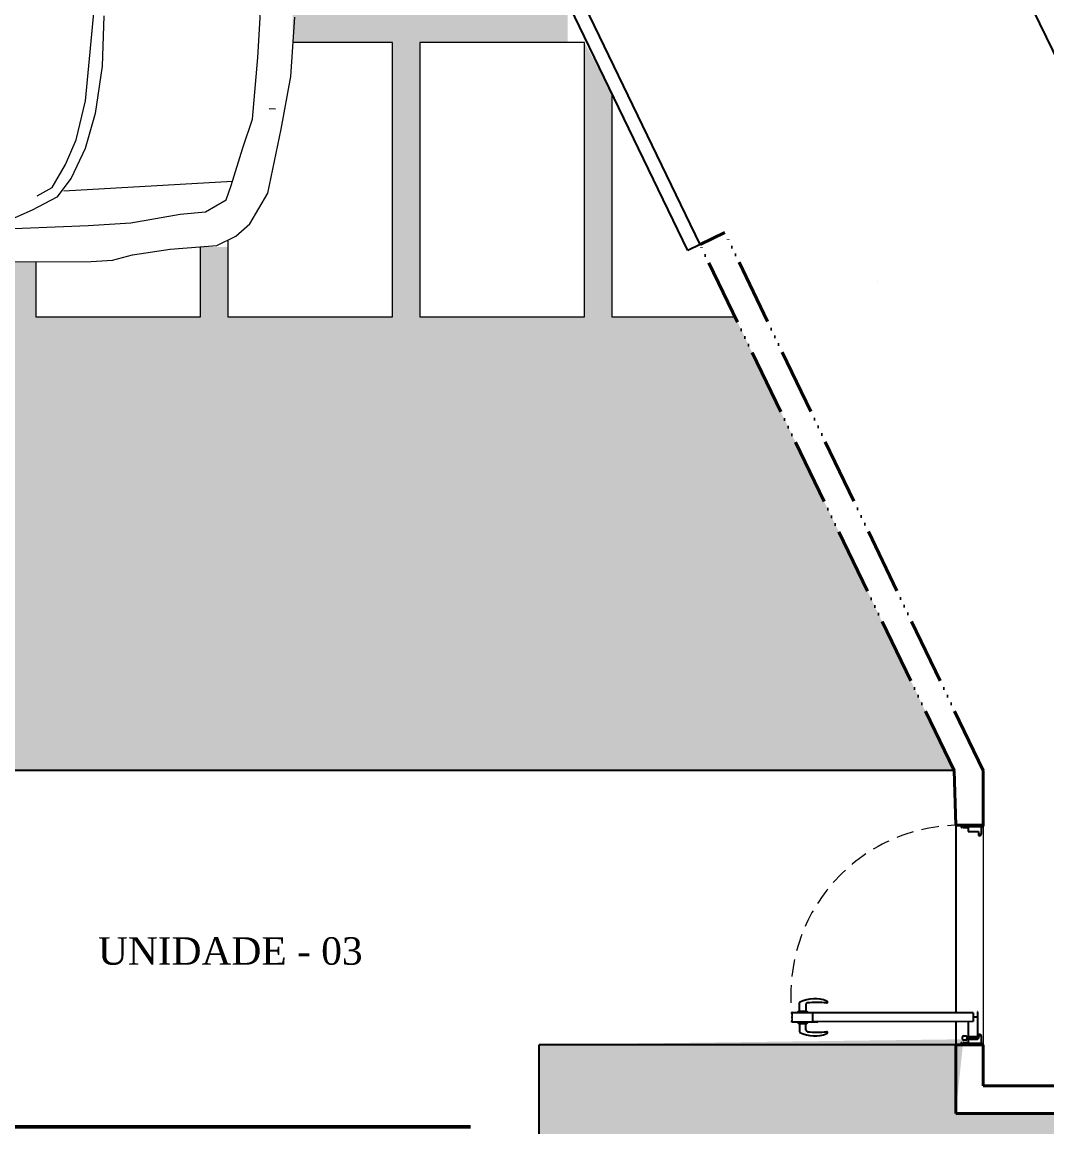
# Model space of a CAD drawing. Header units: centimetres. Extents: x -48696 to 156237, y -5617 to 29024.
# Drawn here: x 88707.3 to 89080.8, y 13674.2 to 14076.9 of the extents above; entities that cross this region are included whole.
import ezdxf

# ---------------------------------------------------------------- set-up
doc = ezdxf.new("R2010")
doc.units = ezdxf.units.CM
doc.linetypes.add('ACAD_ISO06W100', pattern=[36, 24, -3, 0, -3, 0, -3, 0, -3])
doc.linetypes.add('HIDDEN', pattern=[9.525, 6.35, -3.175])
for name, color, linetype in [('ACESSORIOS', 2, 'Continuous'), ('PN010', 1, 'Continuous'), ('Portas-Cotas', 2, 'Continuous')]:
    doc.layers.add(name, color=color, linetype=linetype)
for name, color, linetype, lineweight in [('Corte Planta', 4, 'ACAD_ISO06W100', 40), ('Parede Baixa', 5, 'Continuous', 50), ('Parede Corte', 4, 'Continuous', 40), ('Pisos Externos', 15, 'Continuous', 9), ('Portas - Janelas', 2, 'Continuous', 20), ('Projeção Portas', 55, 'HIDDEN', 5), ('Vaga', 184, 'Continuous', 13)]:
    doc.layers.add(name, color=color, linetype=linetype, lineweight=lineweight)
doc.styles.add('Valéria', font='romantic.ttf', dxfattribs={"height": 10})
doc.dimstyles.new('Cota - 50', dxfattribs={"dimtxt": 10, "dimasz": 5, "dimexe": 10, "dimexo": 20, "dimgap": 5, "dimtad": 1, "dimtxsty": 'Valéria', "dimblk": 'DOT', "dimcen": 0, "dimclrd": 12, "dimclre": 12, "dimclrt": 2, "dimazin": 2, "dimtfac": 1, "dimtix": 1, "dimtmove": 0, "dimatfit": 3, "dimldrblk": 'DOT', "dimfxl": 1, "dimarcsym": 0})

# ---------------------------------------------------------------- blocks, each defined once
blk = doc.blocks.new('Audi A4 Cab dessus')
at = {"color": 0, "linetype": 'Continuous', "flags": 128}
for points in [[(0.8417, 0.7715), (0.838, 1.7799), (0.8336, 1.8519), (0.8155, 1.9203), (0.7966, 2.0469), (0.7841, 2.2046), (0.7524, 2.2693), (0.7105, 2.3167), (0.6068, 2.377), (0.3901, 2.4221), (0.2129, 2.4556), (0.0121, 2.4683)], [(0.3203, 2.3816), (0.3217, 2.404)], [(0.7584, -0.2673), (0.7669, 0.7224), (0.7321, 1.3788), (0.7164, 1.7697), (0.7075, 1.9136), (0.6778, 2.0813), (0.6697, 2.1669), (0.6293, 2.2367), (0.5811, 2.2532), (0.4536, 2.2926), (0.3571, 2.3256), (0.1476, 2.3432), (0.0137, 2.3517), (-0.1303, 2.3428), (-0.3375, 2.3245), (-0.4383, 2.2905), (-0.5613, 2.2579), (-0.6073, 2.2384), (-0.6562, 2.1743), (-0.6618, 2.085), (-0.6903, 1.9165)], [(0.5992, 1.6874), (0.5666, 2.2577)], [(0.0073, 1.8233), (0.1772, 1.8171), (0.337, 1.7936), (0.4558, 1.7592), (0.556, 1.7126), (0.6201, 1.6637), (0.6641, 1.5803), (0.6995, 1.5019)], [(0.6159, 1.5968), (0.5877, 1.6478), (0.5099, 1.6931), (0.4271, 1.7297), (0.2946, 1.7604), (0.1521, 1.7739), (0.0095, 1.7873), (-0.1344, 1.7785), (-0.2834, 1.761), (-0.4151, 1.7334), (-0.4935, 1.698), (-0.5683, 1.649), (-0.5984, 1.5971)]]:
    blk.add_lwpolyline(points, dxfattribs=at)
blk = doc.blocks.new('_Dot')
at = {"color": 0, "linetype": 'ByBlock', "lineweight": -2}
blk.add_line((-0.5, 0), (-1, 0), dxfattribs=at)
at = {"color": 0, "linetype": 'ByBlock', "const_width": 0.5}
blk.add_lwpolyline([(-0.25, 0, 1), (0.25, 0, 1)], format="xyb", close=True, dxfattribs=at)
blk = doc.blocks.new('*D1520')
at = {"color": 12, "lineweight": -2, "transparency": 16777216}
for p, q in [((88785.2, 14403.78), (88901.42, 14460.65)), ((90063.73, 12062.68), (88894.64, 14451.76)), ((89958.68, 12005.71), (90074.91, 12062.58))]:
    blk.add_line(p, q, dxfattribs=at)
at = {"layer": 'Defpoints', "color": 0, "transparency": 16777216}
for p in [(88892.44, 14456.26), (88767.23, 14394.99), (89940.72, 11996.92)]:
    blk.add_point(p, dxfattribs=at)
at = {"color": 12, "lineweight": -2, "transparency": 16777216, "xscale": 5, "yscale": 5, "zscale": 5}
for p, rotation in [((88892.44, 14456.26), 116.0746693799297), ((90065.93, 12058.19), 296.0746693799297)]:
    blk.add_blockref('_Dot', p, dxfattribs=dict(at, rotation=rotation))
at = {"color": 2, "transparency": 16777216, "insert": (89488.3, 13261.68), "char_height": 10, "attachment_point": 5, "rotation": 296.0747, "style": 'Valéria'}
blk.add_mtext('2666', dxfattribs=at)

msp = doc.modelspace()

# ---------------------------------------------------------------- hatches: boundary and pattern name
h = msp.add_hatch()
h.set_pattern_fill('GRASS2', color=74, scale=15, pattern_type=2)
h.set_pattern_definition([(360, (103476.319, -68023.644), (15, 15), [2.25, -0.45, 0.6, -0.45, 2.25, -9]), (360, (103475.569, -68023.194), (15, 15), [1.5, -1.125, 2.25, -1.125, 1.5, -7.5]), (360, (103480.819, -68017.194), (15, 15), [1.875, -0.75, 1.875, -10.5]), (360, (103473.319, -68014.194), (15, 15), [0.75, -1.5, 0.75, -12]), (90, (103474.819, -68014.194), (-15, 15), [1.35, -13.65]), (90, (103479.319, -68023.194), (-15, 15), [1.5, -13.5]), (90, (103483.069, -68017.194), (-15, 15), [1.5, -13.5]), (45, (103481.269, -68023.344), (8e-15, 15), [1.5, -19.7132034]), (135, (103477.369, -68023.344), (-15, 8e-15), [1.5, -19.7132034]), (63.434949, (103480.819, -68023.269), (8e-10, 15), [1.5, -32.0410197]), (75.9637565, (103480.069, -68023.1943), (5e-10, 15), [1.5, -60.3465844]), (75.9637565, (103483.819, -68017.1943), (5e-10, 15), [1.2, -60.6465844]), (75.9637565, (103475.119, -68014.1943), (5e-10, 15), [1.05, -60.7965844]), (104.0362435, (103478.569, -68023.1943), (-5e-10, 15), [1.5, -60.3465844]), (104.0362435, (103482.319, -68017.1943), (-5e-10, 15), [1.2, -60.6465844]), (104.0362435, (103474.519, -68014.1943), (-5e-10, 15), [1.05, -60.7965844]), (116.565051, (103477.819, -68023.269), (-6e-09, 15), [1.5, -32.041002])])
h.paths.add_polyline_path([(88895.70832, 13704.13429), (88895.59493, 13314.19225), (89307.09834, 13314.07259), (89134.5634, 13679.10649), (89047.61155, 13679.10649), (89050.43626, 13706.13694)])
h.paths.add_polyline_path([(88684.01933, 13969.48156), (88684.01933, 13804.13429), (89046.99159, 13804.13429), (88967.14805, 13969.48155)])
h.paths.add_polyline_path([(88922.26332, 13969.48155), (88922.26332, 14050.93447), (88912.26335, 14069.48156), (88912.26335, 13969.48155)])
h.paths.add_polyline_path([(88805.94304, 14069.48156), (88805.94304, 14084.36825), (88906.11868, 14084.36825), (88906.11868, 14069.48156)])
h.paths.add_polyline_path([(88852.26335, 13969.48156), (88852.26335, 14069.48156), (88842.26339, 14069.48156), (88842.26339, 13969.48156)])
h.paths.add_polyline_path([(88842.26345, 14084.36825), (88842.26345, 14216.60546), (88852.26342, 14195.89662), (88852.26342, 14084.36825)])
h.paths.add_polyline_path([(88782.26339, 13969.48156), (88782.26339, 13995.00242), (88772.26343, 13995.00242), (88772.26343, 13969.48156)])
h.paths.add_polyline_path([(88712.26343, 13969.48156), (88712.26343, 13989.55158), (88702.26346, 13989.55158), (88702.26346, 13969.48156)])
h.paths.add_polyline_path([(88642.26346, 13981.26594), (88642.26346, 13984.5454), (88632.2635, 13984.5454), (88632.2635, 13981.26594)])
h.paths.add_polyline_path([(88572.2635, 13981.28629), (88572.2635, 13989.30772), (88561.2635, 13989.30772), (88561.2635, 13981.28629)])
h.paths.add_polyline_path([(88502.26354, 13981.30665), (88502.26354, 13989.356), (88492.26358, 13989.356), (88492.26358, 13981.30665)])
h.paths.add_polyline_path([(88433.26361, 13981.32991), (88433.26361, 13990.38853), (88422.26361, 13990.38853), (88422.26361, 13981.32991)])
h.paths.add_polyline_path([(88362.076, 13998.01943), (88362.076, 13981.35064), (88350.97254, 13981.35064), (88350.97254, 14003.66537)])
h.paths.add_polyline_path([(88276.33034, 14069.46061), (88276.33034, 14085.41804), (88334.32385, 14086.45384), (88334.32385, 14069.46061)])
h.paths.add_polyline_path([(88291.68585, 13981.36788), (88291.68585, 14069.46061), (88280.6858, 14069.46061), (88280.6858, 13981.36788)])
h.paths.add_polyline_path([(88290.68788, 14206.29974), (88290.68788, 14085.49584), (88280.68585, 14085.49584), (88280.68585, 14206.29974)])
h.paths.add_polyline_path([(88257.30158, 14303.72541), (88257.30158, 14285.72541), (88221.31634, 14285.72541), (88221.31634, 14303.72541)])
h.paths.add_polyline_path([(88221.31634, 14189.46374), (88221.11224, 14410.34788), (88074.35064, 14415.82088), (88074.35064, 14189.46374)])
h.paths.add_polyline_path([(88291.76862, 14403.81814), (88291.76862, 14372.081), (88280.60303, 14371.10197), (88280.60303, 14403.81814)])
h.paths.add_polyline_path([(88362.22257, 14378.45612), (88362.20715, 14405.08621), (88351.11801, 14405.49974), (88351.11801, 14378.45612)])
h.paths.add_polyline_path([(88432.22257, 14402.47521), (88432.22257, 14382.7603), (88422.20584, 14378.60979), (88422.22257, 14402.47521)])
h.paths.add_polyline_path([(88360.74192, 14160.85148), (88360.74192, 14198.94491), (88351.05536, 14198.94491), (88351.05536, 14160.85148)])
h.paths.add_polyline_path([(88422.26364, 14169.73345), (88422.26364, 14198.00985), (88431.62604, 14193.55911), (88431.62604, 14169.73345)])
h.paths.add_polyline_path([(88492.22257, 14378.56087), (88492.22257, 14399.86479), (88502.22257, 14399.86479), (88502.22257, 14378.56087)])
h.paths.add_polyline_path([(88573.22257, 14378.36913), (88573.22257, 14397.62729), (88562.22257, 14397.62729), (88562.22257, 14378.36913)])
h.paths.add_polyline_path([(88492.26938, 14169.95588), (88492.26938, 14197.95388), (88502.26934, 14197.95388), (88502.26934, 14169.95588)])
h.paths.add_polyline_path([(88562.2636, 14169.90695), (88562.2636, 14198.01792), (88572.26357, 14198.01792), (88572.26357, 14169.90695)])
h.paths.add_polyline_path([(88772.26344, 14361.56785), (88782.97671, 14339.38183), (88782.97671, 14304.36114), (88799.88764, 14304.36114), (88807.12931, 14289.36445), (88782.26345, 14289.36445), (88782.56746, 14160.60194), (88772.26349, 14164.13417), (88772.26349, 14289.36445), (88729.2238, 14287.33751), (88729.23428, 14303.41907), (88772.26344, 14304.36445)])
h.paths.add_polyline_path([(88712.97675, 14392.00541), (88711.22285, 14365.74045), (88701.63453, 14370.69085), (88701.63453, 14392.00541)])
h.paths.add_polyline_path([(88642.97672, 14394.61583), (88642.97672, 14377.68595), (88631.53543, 14377.68595), (88631.53543, 14394.61583)])
h.paths.add_polyline_path([(88702.26346, 14169.09267), (88702.26346, 14204.33425), (88712.26349, 14204.33425), (88712.26349, 14169.09267)])
h.paths.add_polyline_path([(88632.26357, 14169.78262), (88632.26357, 14198.27439), (88642.26346, 14198.27439), (88642.26346, 14169.78262)])
h.paths.add_polyline_path([(88221.11224, 14410.34788), (88221.11224, 14403.81817), (88351.05531, 14403.81817), (88351.11801, 14405.49974)])

# ---------------------------------------------------------------- linework, layer by layer
for p, q in [((89046.99159, 13804.13429), (88684.01933, 13804.13429)), ((88895.70832, 13379.20384), (88895.70832, 13704.13429)), ((89047.61155, 13704.13429), (88895.70832, 13704.13429))]:
    msp.add_line(p, q)
at = {"color": 1}
for p, q in [((89049.61155, 13784.12671), (89049.61175, 13783.37671)), ((89049.61175, 13783.37671), (89049.76175, 13783.37675)), ((89049.76171, 13783.51335), (89049.7616, 13783.92675)), ((89049.81172, 13783.46336), (89049.76171, 13783.51335)), ((89049.76175, 13783.37675), (89049.81172, 13783.46336)), ((89049.81159, 13783.97677), (89050.21159, 13783.97687)), ((89050.26171, 13783.51348), (89050.21172, 13783.46347)), ((89050.21172, 13783.46347), (89050.26175, 13783.37688)), ((89050.2616, 13783.92688), (89050.26171, 13783.51348)), ((89050.26175, 13783.37688), (89052.14175, 13783.37739)), ((89050.41159, 13783.97692), (89050.86159, 13783.97704)), ((89050.41171, 13783.52694), (89050.41159, 13783.97692)), ((89056.81171, 13783.52865), (89050.41171, 13783.52694)), ((89050.91157, 13784.02706), (89050.91156, 13784.07706)), ((89052.14175, 13783.37739), (89052.14217, 13781.82739)), ((89052.14217, 13781.82739), (89055.94217, 13781.82841)), ((89055.94217, 13781.82841), (89055.94237, 13781.05341)), ((89056.33156, 13784.07855), (89056.33157, 13784.02852)), ((89056.38159, 13783.97853), (89056.81159, 13783.97865)), ((89056.81159, 13783.97865), (89056.81171, 13783.52865)), ((89056.96171, 13783.51529), (89056.9616, 13783.92869)), ((89057.01172, 13783.4653), (89056.96171, 13783.51529)), ((89056.96175, 13783.37869), (89057.01172, 13783.4653)), ((89056.9624, 13780.9487), (89056.96175, 13783.37869)), ((89057.01159, 13783.9787), (89057.41159, 13783.97882)), ((89057.46171, 13783.51542), (89057.41172, 13783.46541)), ((89057.41172, 13783.46541), (89057.46175, 13783.37882)), ((89057.4616, 13783.92882), (89057.46171, 13783.51542)), ((89057.46175, 13783.37882), (89057.56175, 13783.37885)), ((89057.61173, 13783.42886), (89057.61155, 13784.12887)), ((89055.94248, 13780.65341), (89055.94254, 13780.42841)), ((89055.94254, 13780.42841), (89056.44254, 13780.42855)), ((89055.99239, 13781.00343), (89056.04239, 13781.00344)), ((89056.04247, 13780.70344), (89055.99247, 13780.70343)), ((89056.04235, 13781.12844), (89056.29235, 13781.12851)), ((89056.04239, 13781.00344), (89056.04235, 13781.12844)), ((89056.0425, 13780.57844), (89056.04247, 13780.70344)), ((89056.2925, 13780.57851), (89056.0425, 13780.57844)), ((89056.29235, 13781.12851), (89056.2925, 13780.57851)), ((88990.68, 13716.39085), (88990.67917, 13719.45861)), ((88992.97937, 13718.72641), (88992.98, 13716.39147)), ((89000.82907, 13719.84275), (89000.82913, 13719.62745)), ((88987.83013, 13715.89008), (88997.29013, 13715.89263)), ((88987.83024, 13715.49722), (88987.83013, 13715.89008)), ((88988.03024, 13715.49727), (88987.83024, 13715.49722)), ((88988.03034, 13715.13013), (88988.03024, 13715.49727)), ((88988.06035, 13715.10014), (88988.03034, 13715.13013)), ((88988.03035, 13715.07013), (88988.06035, 13715.10014)), ((88988.06036, 13715.04014), (88988.03035, 13715.07013)), ((88988.03037, 13715.01013), (88988.06036, 13715.04014)), ((88988.06038, 13714.98014), (88988.03037, 13715.01013)), ((88988.03039, 13714.95013), (88988.06038, 13714.98014)), ((88988.06039, 13714.92014), (88988.03039, 13714.95013)), ((88988.0304, 13714.89013), (88988.06039, 13714.92014)), ((88988.06041, 13714.86014), (88988.0304, 13714.89013)), ((88988.03042, 13714.83013), (88988.06041, 13714.86014)), ((88988.06043, 13714.80014), (88988.03042, 13714.83013)), ((88988.03044, 13714.77013), (88988.06043, 13714.80014)), ((88988.06044, 13714.74014), (88988.03044, 13714.77013)), ((88988.03045, 13714.71013), (88988.06044, 13714.74014)), ((88988.06046, 13714.68014), (88988.03045, 13714.71013)), ((88988.03047, 13714.65013), (88988.06046, 13714.68014)), ((88988.06048, 13714.62014), (88988.03047, 13714.65013)), ((88988.03048, 13714.59013), (88988.06048, 13714.62014)), ((88988.06049, 13714.56014), (88988.03048, 13714.59013)), ((88988.0305, 13714.53013), (88988.06049, 13714.56014)), ((88988.06051, 13714.50014), (88988.0305, 13714.53013)), ((88988.03052, 13714.47013), (88988.06051, 13714.50014)), ((88988.06052, 13714.44014), (88988.03052, 13714.47013)), ((88988.03053, 13714.41013), (88988.06052, 13714.44014)), ((88988.03068, 13713.87013), (88988.03053, 13714.41013)), ((88988.06069, 13713.84014), (88988.03068, 13713.87013)), ((88988.03069, 13713.81013), (88988.06069, 13713.84014)), ((88988.0607, 13713.78014), (88988.03069, 13713.81013)), ((88988.03071, 13713.75013), (88988.0607, 13713.78014)), ((88988.06072, 13713.72014), (88988.03071, 13713.75013)), ((88988.03073, 13713.69013), (88988.06072, 13713.72014)), ((88988.06073, 13713.66014), (88988.03073, 13713.69013)), ((88988.03074, 13713.63013), (88988.06073, 13713.66014)), ((88988.06075, 13713.60014), (88988.03074, 13713.63013)), ((88988.03076, 13713.57013), (88988.06075, 13713.60014)), ((88988.06077, 13713.54014), (88988.03076, 13713.57013)), ((88988.03077, 13713.51013), (88988.06077, 13713.54014)), ((88988.06078, 13713.48014), (88988.03077, 13713.51013)), ((88988.03079, 13713.45013), (88988.06078, 13713.48014)), ((88988.0608, 13713.42014), (88988.03079, 13713.45013)), ((88988.03081, 13713.39013), (88988.0608, 13713.42014)), ((88988.06081, 13713.36014), (88988.03081, 13713.39013)), ((88988.03082, 13713.33013), (88988.06081, 13713.36014)), ((88988.06083, 13713.30014), (88988.03082, 13713.33013)), ((88988.03084, 13713.27013), (88988.06083, 13713.30014)), ((88988.06085, 13713.24014), (88988.03084, 13713.27013)), ((88988.03086, 13713.21013), (88988.06085, 13713.24014)), ((88988.06086, 13713.18014), (88988.03086, 13713.21013)), ((88988.03087, 13713.15013), (88988.06086, 13713.18014)), ((88988.03097, 13712.78299), (88988.03087, 13713.15013)), ((88993.64013, 13715.89165), (88990.02013, 13715.89067)), ((88990.33003, 13716.28075), (88990.33003, 13716.29075)), ((88990.43, 13716.39078), (88992.98, 13716.39147)), ((88992.98, 13716.39147), (88993.23, 13716.39153)), ((88993.33003, 13716.29156), (88993.33003, 13716.28156)), ((88997.29017, 13715.74263), (88995.34017, 13715.7421)), ((88995.34017, 13715.7421), (88995.34104, 13712.5421)), ((89053.90996, 13715.74788), (88995.34018, 13715.7321)), ((88997.29013, 13715.89263), (88997.29017, 13715.74263)), ((89053.90996, 13715.75788), (89053.91082, 13712.56642)), ((89055.51039, 13714.15831), (89053.91039, 13714.15788)), ((89055.65987, 13716.10835), (89055.50987, 13716.10831)), ((89055.50987, 13716.10831), (89055.51039, 13714.15831)), ((89055.66239, 13706.74835), (89055.65987, 13716.10835)), ((88987.83097, 13712.78294), (88988.03097, 13712.78299)), ((88987.83108, 13712.39008), (88987.83097, 13712.78294)), ((88997.29108, 13712.39263), (88987.83108, 13712.39008)), ((88993.64108, 13712.39165), (88990.02108, 13712.39067)), ((88990.33118, 13712.00075), (88990.33118, 13711.99075)), ((88990.43121, 13711.89078), (88992.98121, 13711.89147)), ((88990.68121, 13711.89085), (88990.68204, 13708.82309)), ((88992.98121, 13711.89147), (88993.23121, 13711.89154)), ((88992.98184, 13709.55653), (88992.98121, 13711.89147)), ((88993.33118, 13711.99156), (88993.33118, 13712.00156)), ((89053.91082, 13712.56642), (88995.34103, 13712.55064)), ((88995.34104, 13712.5421), (88997.29104, 13712.54263)), ((88997.29104, 13712.54263), (88997.29108, 13712.39263)), ((89052.16082, 13712.56595), (89052.16239, 13706.74741)), ((89000.83214, 13708.44441), (89000.83208, 13708.65971)), ((89049.6329, 13704.82672), (89049.6329, 13704.82673)), ((89049.6329, 13704.82673), (89049.63309, 13704.12673)), ((89049.78289, 13704.87677), (89049.68289, 13704.87674)), ((89049.68289, 13704.87674), (89049.68289, 13704.87673)), ((89049.83291, 13704.79018), (89049.78289, 13704.87677)), ((89049.78293, 13704.74017), (89049.83291, 13704.79018)), ((89050.13626, 13706.13686, 19), (89050.13602, 13707.03686, 19)), ((89050.28289, 13704.8769), (89050.23291, 13704.79029)), ((89050.23291, 13704.79029), (89050.28293, 13704.7403)), ((89052.16289, 13704.87741), (89050.28289, 13704.8769)), ((89050.43594, 13707.33694, 19), (89051.33594, 13707.33718, 19)), ((89051.33634, 13705.83718, 19), (89050.43634, 13705.83694, 19)), ((89051.63602, 13707.03727, 19), (89051.63605, 13706.92227, 19)), ((89051.63623, 13706.25227, 19), (89051.63626, 13706.13727, 19)), ((89051.8361, 13706.72232, 19), (89052.6591, 13706.72254, 19)), ((89052.56831, 13706.45252, 19), (89051.83617, 13706.45232, 19)), ((89052.16239, 13706.74741), (89052.55525, 13706.74751)), ((89052.51783, 13706.4275), (89052.16247, 13706.42741)), ((89052.16247, 13706.42741), (89052.16289, 13704.87741)), ((89052.31228, 13707.15745), (89052.92228, 13707.15761)), ((89052.31234, 13706.91745), (89052.31228, 13707.15745)), ((89052.56234, 13706.91752), (89052.31234, 13706.91745)), ((89052.31252, 13706.25745), (89052.58252, 13706.25752)), ((89052.31258, 13706.01745), (89052.31252, 13706.25745)), ((89052.92258, 13706.01761), (89052.31258, 13706.01745)), ((89052.33427, 13706.09245, 19), (89052.33424, 13706.20245, 19)), ((89052.38423, 13706.25247, 19), (89052.60923, 13706.25253, 19)), ((89052.93428, 13706.04262, 19), (89052.38428, 13706.04247, 19)), ((89052.60701, 13706.30485), (89052.51783, 13706.4275)), ((89052.55525, 13706.74751), (89052.60381, 13706.83957)), ((89052.65066, 13706.3305, 19), (89052.56831, 13706.45252, 19)), ((89052.58252, 13706.25752), (89052.58251, 13706.25751)), ((89052.607, 13706.30484), (89052.60701, 13706.30485)), ((89052.6591, 13706.72254, 19), (89052.70912, 13706.67255, 19)), ((89052.70912, 13706.67255, 19), (89055.10912, 13706.6732, 19)), ((89052.92228, 13707.15761), (89052.95227, 13707.18762)), ((89052.95259, 13705.98762), (89052.92258, 13706.01761)), ((89052.98427, 13706.09263, 19), (89052.93428, 13706.04262, 19)), ((89052.95227, 13707.18762), (89052.98228, 13707.15763)), ((89052.98258, 13706.01763), (89052.95259, 13705.98762)), ((89052.98228, 13707.15763), (89053.01227, 13707.18764)), ((89053.01259, 13705.98764), (89052.98258, 13706.01763)), ((89053.30927, 13706.09272, 19), (89052.98427, 13706.09263, 19)), ((89053.01227, 13707.18764), (89053.04228, 13707.15764)), ((89053.04258, 13706.01764), (89053.01259, 13705.98764)), ((89053.04228, 13707.15764), (89053.07227, 13707.18765)), ((89053.07259, 13705.98765), (89053.04258, 13706.01764)), ((89053.07227, 13707.18765), (89053.10228, 13707.15766)), ((89053.10258, 13706.01766), (89053.07259, 13705.98765)), ((89053.10228, 13707.15766), (89053.13227, 13707.18767)), ((89053.13259, 13705.98767), (89053.10258, 13706.01766)), ((89053.13227, 13707.18767), (89053.16228, 13707.15768)), ((89053.16258, 13706.01768), (89053.13259, 13705.98767)), ((89053.16228, 13707.15768), (89053.19227, 13707.18768)), ((89053.19259, 13705.98768), (89053.16258, 13706.01768)), ((89053.19227, 13707.18768), (89053.22228, 13707.15769)), ((89053.22258, 13706.01769), (89053.19259, 13705.98768)), ((89053.22228, 13707.15769), (89053.25227, 13707.1877)), ((89053.25259, 13705.9877), (89053.22258, 13706.01769)), ((89053.25227, 13707.1877), (89053.28228, 13707.15771)), ((89053.28258, 13706.01771), (89053.25259, 13705.9877)), ((89053.28228, 13707.15771), (89053.31227, 13707.18772)), ((89053.31259, 13705.98772), (89053.28258, 13706.01771)), ((89053.35926, 13706.14273, 19), (89053.30927, 13706.09272, 19)), ((89053.31227, 13707.18772), (89053.34228, 13707.15773)), ((89053.34258, 13706.01773), (89053.31259, 13705.98772)), ((89053.34228, 13707.15773), (89053.37227, 13707.18773)), ((89053.37259, 13705.98773), (89053.34258, 13706.01773)), ((89053.40927, 13706.09274, 19), (89053.35926, 13706.14273, 19)), ((89053.37227, 13707.18773), (89053.40228, 13707.15774)), ((89053.40258, 13706.01774), (89053.37259, 13705.98773)), ((89053.40228, 13707.15774), (89053.43227, 13707.18775)), ((89053.43259, 13705.98775), (89053.40258, 13706.01774)), ((89053.76998, 13706.09284, 19), (89053.40927, 13706.09274, 19)), ((89053.43227, 13707.18775), (89053.46228, 13707.15776)), ((89053.46258, 13706.01776), (89053.43259, 13705.98775)), ((89053.46228, 13707.15776), (89053.49227, 13707.18777)), ((89053.49259, 13705.98777), (89053.46258, 13706.01776)), ((89053.49227, 13707.18777), (89053.52228, 13707.15777)), ((89053.52258, 13706.01777), (89053.49259, 13705.98777)), ((89053.52228, 13707.15777), (89053.55227, 13707.18778)), ((89053.55259, 13705.98778), (89053.52258, 13706.01777)), ((89053.55227, 13707.18778), (89053.58228, 13707.15779)), ((89053.58258, 13706.01779), (89053.55259, 13705.98778)), ((89053.58228, 13707.15779), (89053.61227, 13707.1878)), ((89053.61259, 13705.9878), (89053.58258, 13706.01779)), ((89053.61227, 13707.1878), (89053.64228, 13707.15781)), ((89053.64258, 13706.01781), (89053.61259, 13705.9878)), ((89053.64228, 13707.15781), (89053.88228, 13707.15787)), ((89053.88258, 13706.01787), (89053.64258, 13706.01781)), ((89053.88228, 13707.15787), (89053.91227, 13707.18788)), ((89053.91259, 13705.98788), (89053.88258, 13706.01787)), ((89053.91227, 13707.18788), (89053.94228, 13707.15789)), ((89053.94258, 13706.01789), (89053.91259, 13705.98788)), ((89053.94228, 13707.15789), (89054.18228, 13707.15795)), ((89054.18258, 13706.01795), (89053.94258, 13706.01789)), ((89054.40927, 13706.09301, 19), (89054.05515, 13706.09292, 19)), ((89054.18228, 13707.15795), (89054.21227, 13707.18796)), ((89054.21259, 13705.98796), (89054.18258, 13706.01795)), ((89054.21227, 13707.18796), (89054.24228, 13707.15797)), ((89054.24258, 13706.01797), (89054.21259, 13705.98796)), ((89054.24228, 13707.15797), (89054.27227, 13707.18798)), ((89054.27259, 13705.98798), (89054.24258, 13706.01797)), ((89054.27227, 13707.18798), (89054.30228, 13707.15798)), ((89054.30258, 13706.01798), (89054.27259, 13705.98798)), ((89054.30228, 13707.15798), (89054.33227, 13707.18799)), ((89054.33259, 13705.98799), (89054.30258, 13706.01798)), ((89054.33227, 13707.18799), (89054.36228, 13707.158)), ((89054.36258, 13706.018), (89054.33259, 13705.98799)), ((89054.36228, 13707.158), (89054.39227, 13707.18801)), ((89054.39259, 13705.98801), (89054.36258, 13706.018)), ((89054.39227, 13707.18801), (89054.42228, 13707.15802)), ((89054.42258, 13706.01802), (89054.39259, 13705.98801)), ((89054.45926, 13706.14303, 19), (89054.40927, 13706.09301, 19)), ((89054.42228, 13707.15802), (89054.45227, 13707.18802)), ((89054.45259, 13705.98802), (89054.42258, 13706.01802)), ((89054.45227, 13707.18802), (89054.48228, 13707.15803)), ((89054.48258, 13706.01803), (89054.45259, 13705.98802)), ((89054.50927, 13706.09304, 19), (89054.45926, 13706.14303, 19)), ((89054.48228, 13707.15803), (89054.51227, 13707.18804)), ((89054.51259, 13705.98804), (89054.48258, 13706.01803)), ((89054.83427, 13706.09313, 19), (89054.50927, 13706.09304, 19)), ((89054.51227, 13707.18804), (89054.54228, 13707.15805)), ((89054.54258, 13706.01805), (89054.51259, 13705.98804)), ((89054.54228, 13707.15805), (89054.57227, 13707.18806)), ((89054.57259, 13705.98806), (89054.54258, 13706.01805)), ((89054.57227, 13707.18806), (89054.60228, 13707.15806)), ((89054.60258, 13706.01806), (89054.57259, 13705.98806)), ((89054.60228, 13707.15806), (89054.63227, 13707.18807)), ((89054.63259, 13705.98807), (89054.60258, 13706.01806)), ((89054.63227, 13707.18807), (89054.66228, 13707.15808)), ((89054.66258, 13706.01808), (89054.63259, 13705.98807)), ((89054.66228, 13707.15808), (89054.69227, 13707.18809)), ((89054.69259, 13705.98809), (89054.66258, 13706.01808)), ((89054.69227, 13707.18809), (89054.72228, 13707.1581)), ((89054.72258, 13706.0181), (89054.69259, 13705.98809)), ((89054.72228, 13707.1581), (89054.75227, 13707.1881)), ((89054.75259, 13705.9881), (89054.72258, 13706.0181)), ((89054.75227, 13707.1881), (89054.78228, 13707.15811)), ((89054.78258, 13706.01811), (89054.75259, 13705.9881)), ((89054.78228, 13707.15811), (89054.81227, 13707.18812)), ((89054.81259, 13705.98812), (89054.78258, 13706.01811)), ((89054.81227, 13707.18812), (89054.84228, 13707.15813)), ((89054.84258, 13706.01813), (89054.81259, 13705.98812)), ((89054.88428, 13706.04314, 19), (89054.83427, 13706.09313, 19)), ((89054.84228, 13707.15813), (89054.87227, 13707.18814)), ((89054.87259, 13705.98814), (89054.84258, 13706.01813)), ((89054.87227, 13707.18814), (89054.90228, 13707.15815)), ((89054.90258, 13706.01815), (89054.87259, 13705.98814)), ((89055.43428, 13706.04329, 19), (89054.88428, 13706.04314, 19)), ((89054.90228, 13707.15815), (89055.51228, 13707.15831)), ((89055.51258, 13706.01831), (89054.90258, 13706.01815)), ((89055.10912, 13706.6732, 19), (89055.1591, 13706.72321, 19)), ((89055.1591, 13706.72321, 19), (89055.40981, 13706.72328, 19)), ((89055.25004, 13706.45324, 19), (89055.16776, 13706.33118, 19)), ((89055.20923, 13706.25323, 19), (89055.43423, 13706.25329, 19)), ((89055.21764, 13706.30501), (89055.21763, 13706.305)), ((89055.30071, 13706.42825), (89055.21764, 13706.30501)), ((89055.22091, 13706.84027), (89055.26953, 13706.74824)), ((89055.24251, 13706.25823), (89055.24252, 13706.25824)), ((89055.24252, 13706.25824), (89055.51252, 13706.25831)), ((89055.55917, 13706.45332, 19), (89055.25004, 13706.45324, 19)), ((89055.51234, 13706.91831), (89055.26234, 13706.91824)), ((89055.26953, 13706.74824), (89055.66239, 13706.74835)), ((89055.96247, 13706.42843), (89055.30071, 13706.42825)), ((89055.40981, 13706.72328, 19), (89055.59451, 13706.53869, 19)), ((89055.48424, 13706.2033, 19), (89055.48427, 13706.0933, 19)), ((89055.51228, 13707.15831), (89055.51234, 13706.91831)), ((89055.51252, 13706.25831), (89055.51258, 13706.01831)), ((89056.4621, 13707.82857), (89055.9621, 13707.82843)), ((89055.9621, 13707.82843), (89055.96216, 13707.60343)), ((89055.96216, 13707.60343), (89055.96216, 13707.60342)), ((89055.96226, 13707.20342), (89055.96226, 13707.20343)), ((89055.96226, 13707.20343), (89055.96247, 13706.42843)), ((89056.01217, 13707.55344), (89056.06217, 13707.55346)), ((89056.01217, 13707.55344), (89056.01217, 13707.55344)), ((89056.06225, 13707.25346), (89056.01225, 13707.25344)), ((89056.01225, 13707.25344), (89056.01225, 13707.25344)), ((89056.06214, 13707.67846), (89056.31214, 13707.67853)), ((89056.06217, 13707.55346), (89056.06214, 13707.67846)), ((89056.06228, 13707.12846), (89056.06225, 13707.25346)), ((89056.31228, 13707.12853), (89056.06228, 13707.12846)), ((89056.31214, 13707.67853), (89056.31228, 13707.12853)), ((89056.46209, 13707.82856), (89056.4621, 13707.82857)), ((89056.98224, 13707.30871), (89056.98223, 13707.3087)), ((89056.98289, 13704.87871), (89056.98224, 13707.30871)), ((89057.03291, 13704.79212), (89056.98289, 13704.87871)), ((89056.98293, 13704.74211), (89057.03291, 13704.79212)), ((89057.48289, 13704.87884), (89057.43291, 13704.79223)), ((89057.43291, 13704.79223), (89057.48293, 13704.74224)), ((89057.58289, 13704.87887), (89057.48289, 13704.87884)), ((89057.58289, 13704.87886), (89057.58289, 13704.87887)), ((89057.63309, 13704.12888), (89057.6329, 13704.82888)), ((89057.6329, 13704.82888), (89057.6329, 13704.82887)), ((89049.78304, 13704.32677), (89049.78293, 13704.74017)), ((89049.78304, 13704.32676), (89049.78304, 13704.32677)), ((89050.23305, 13704.27689), (89049.83305, 13704.27678)), ((89049.83305, 13704.27678), (89049.83305, 13704.27677)), ((89050.23305, 13704.27688), (89050.23305, 13704.27689)), ((89050.28293, 13704.7403), (89050.28304, 13704.3269)), ((89050.28304, 13704.3269), (89050.28304, 13704.32689)), ((89050.43295, 13704.67694), (89050.43294, 13704.67693)), ((89050.43305, 13704.27694), (89050.43295, 13704.67694)), ((89050.86305, 13704.27706), (89050.43305, 13704.27694)), ((89050.48293, 13704.72695), (89056.83293, 13704.72867)), ((89050.48293, 13704.72695), (89050.48293, 13704.72695)), ((89050.86305, 13704.27705), (89050.86305, 13704.27706)), ((89056.35307, 13704.22853), (89056.35307, 13704.22854)), ((89056.35307, 13704.22854), (89056.35308, 13704.17854)), ((89056.83305, 13704.27867), (89056.40305, 13704.27855)), ((89056.40305, 13704.27855), (89056.40305, 13704.27854)), ((89056.40309, 13704.12855), (89057.63309, 13704.12888)), ((89056.83293, 13704.72867), (89056.83305, 13704.27867)), ((89056.98304, 13704.32871), (89056.98293, 13704.74211)), ((89056.98304, 13704.3287), (89056.98304, 13704.32871)), ((89057.43305, 13704.27883), (89057.03305, 13704.27872)), ((89057.03305, 13704.27872), (89057.03305, 13704.27871)), ((89057.43305, 13704.27882), (89057.43305, 13704.27883)), ((89057.48293, 13704.74224), (89057.48304, 13704.32884)), ((89057.48304, 13704.32884), (89057.48304, 13704.32883))]:
    msp.add_line(p, q, dxfattribs=at)
for centre, radius, start, end in [((89049.81161, 13783.92676), 0.05001, 90.0268899, 180.0154318), ((89050.2116, 13783.92687), 0.05, 0.0168642, 90.0139995), ((89050.86157, 13784.02704), 0.05, 270.0154318, 0.0154318), ((89056.38157, 13784.02853), 0.05, 180.0154318, 270.0154318), ((89057.0116, 13783.9287), 0.05, 90.0200953, 180.0154318), ((89057.4116, 13783.92882), 0.05, 0.0030848, 90.0163209), ((89057.56173, 13783.42885), 0.05, 270.0154318, 0.0154318), ((89055.99236, 13781.05342), 0.04999, 180.0154318, 270.0268921), ((89055.99247, 13780.65345), 0.04999, 90.0033382, 180.0362449), ((89056.4424, 13780.94855), 0.52, 270.0154318, 0.0165337), ((88996.18638, 13708.78827), 12.14519, 68.3355025, 116.2212613), ((88990.92943, 13719.45851), 0.25026, 115.887497, 179.9784265), ((88993.6296, 13718.72637), 0.65023, 95.2674974, 179.9969552), ((88997.08597, 13684.4104), 35.1398, 84.3386153, 95.742582), ((89000.57904, 13719.62748), 0.25009, 263.9033711, 359.9926222), ((89000.5788, 13719.8425), 0.25027, 0.0572123, 68.6209012), ((88990.24012, 13715.93073), 0.26, 90.0154318, 180.0154318), ((88990.02012, 13715.93067), 0.04, 180.0154318, 270.0154318), ((88990.24003, 13716.28073), 0.09, 270.0154318, 0.0154318), ((88990.43003, 13716.29078), 0.1, 90.0154318, 180.0154318), ((88993.23003, 13716.29153), 0.1, 0.0154318, 90.0154318), ((88993.42003, 13716.28159), 0.09, 180.0154318, 270.0154318), ((88993.42012, 13715.93159), 0.26, 0.0154318, 90.0154318), ((88993.64012, 13715.93165), 0.04, 270.0154318, 0.0154318), ((88990.02109, 13712.35067), 0.04, 90.0154318, 180.0154318), ((88990.24109, 13712.35073), 0.26, 180.0154318, 270.0154318), ((88990.24118, 13712.00073), 0.09, 0.0154318, 90.0154318), ((88990.43118, 13711.99078), 0.1, 180.0154318, 270.0154318), ((88990.93229, 13708.82332), 0.25026, 180.0524372, 244.1433667), ((88993.63207, 13709.55691), 0.65023, 180.0339085, 264.7633663), ((88993.23118, 13711.99154), 0.1, 270.0154318, 0.0154318), ((88993.42118, 13712.00159), 0.09, 90.0154318, 180.0154318), ((88993.42109, 13712.35159), 0.26, 270.0154318, 0.0154318), ((88997.06995, 13743.87474), 35.1398, 264.2882817, 275.6922484), ((88993.64109, 13712.35165), 0.04, 0.0154318, 90.0154318), ((89000.58199, 13708.65955), 0.25009, 0.0382415, 96.1274925), ((88996.1835, 13719.49639), 12.14519, 243.8096024, 291.6953612), ((89000.58187, 13708.44453), 0.25027, 291.4099624, 359.9736514), ((89049.6829, 13704.82673), 0.05, 90.0154318, 180.0154318), ((89050.43602, 13707.03694, 19), 0.3, 90.0154318, 180.0154318), ((89050.43626, 13706.13694, 19), 0.3, 180.0154318, 270.0154318), ((89051.33602, 13707.03718, 19), 0.3, 0.0154318, 90.0154318), ((89051.33626, 13706.13718, 19), 0.3, 270.0154318, 0.0154318), ((89051.83605, 13706.92232, 19), 0.2, 180.0154318, 270.0154318), ((89051.83623, 13706.25232, 19), 0.2, 90.0154318, 180.0154318), ((89052.38424, 13706.20247, 19), 0.05, 90.0154318, 180.0154318), ((89052.38427, 13706.09247, 19), 0.05, 180.0154318, 270.0154318), ((89052.56236, 13706.86752), 0.05, 326.0154318, 90.0154318), ((89052.58251, 13706.28751), 0.03, 270.0154318, 35.2766124), ((89052.60921, 13706.30253, 19), 0.05, 270.0154318, 34.0154318), ((89055.20921, 13706.30323, 19), 0.05, 146.0154318, 270.0154318), ((89055.26236, 13706.86824), 0.05, 90.0154318, 214.0154318), ((89055.24251, 13706.28823), 0.03, 146.0164874, 270.0154318), ((89055.43424, 13706.20329, 19), 0.05, 0.0154318, 90.0154318), ((89055.43427, 13706.09329, 19), 0.05, 270.0154318, 0.0154318), ((89055.55916, 13706.50332, 19), 0.05, 270.0154318, 45.0154318), ((89056.01216, 13707.60344), 0.05, 180.0154318, 270.0154318), ((89056.01226, 13707.20344), 0.05, 90.0154318, 180.0154318), ((89056.46223, 13707.30856), 0.52, 0.0154318, 90.0154318), ((89057.5829, 13704.82886), 0.05, 0.0154318, 90.0154318), ((89049.83304, 13704.32677), 0.05, 180.0154318, 270.0154318), ((89050.23304, 13704.32688), 0.05, 270.0154318, 0.0154318), ((89050.48294, 13704.67695), 0.05, 90.0154318, 180.0154318), ((89050.86307, 13704.22705), 0.05, 0.0154318, 90.0154318), ((89056.40307, 13704.22854), 0.05, 90.0154318, 180.0154318), ((89057.03304, 13704.32871), 0.05, 180.0154318, 270.0154318), ((89057.43304, 13704.32882), 0.05, 270.0154318, 0.0154318)]:
    msp.add_arc(centre, radius, start, end, dxfattribs=at)
at = {"layer": 'ACESSORIOS'}
for p, q in [((88954.41834, 13995.84338), (88771.7853, 14374.0565)), ((88949.91581, 13993.66917), (88767.28276, 14371.8823)), ((88954.41834, 13995.84338), (88949.91581, 13993.66917))]:
    msp.add_line(p, q, dxfattribs=at)
at = {"layer": 'Corte Planta'}
for p, q in [((88963.42342, 14000.19178), (88954.41834, 13995.84338)), ((89057.61164, 13804.13429), (88963.42342, 14000.19178)), ((89046.99159, 13804.13429), (88954.41834, 13995.84338)), ((89047.61155, 13784.13178), (89046.99159, 13804.13429)), ((89057.61164, 13783.77887), (89057.61164, 13804.13429))]:
    msp.add_line(p, q, dxfattribs=at)
at = {"layer": 'Parede Baixa'}
msp.add_line((88634.01933, 13674.26832), (88870.70832, 13674.1995), dxfattribs=at)
at = {"layer": 'Parede Corte'}
for p, q in [((89047.61155, 13784.13178), (89057.61155, 13784.12887)), ((89047.61155, 13704.13178), (89057.61155, 13704.12887)), ((89047.61155, 13704.13178), (89047.61155, 13679.13178)), ((89057.61155, 13704.12887), (89057.61155, 13689.12887))]:
    msp.add_line(p, q, dxfattribs=at)
at = {"layer": 'Parede Corte', "color": 4}
for p, q in [((89057.61155, 13689.12887), (89140.89847, 13689.10465)), ((89047.61155, 13679.13178), (89134.5634, 13679.10649))]:
    msp.add_line(p, q, dxfattribs=at)
at = {"layer": 'Pisos Externos'}
for points in [[(88842.26339, 14069.48156), (88806.04547, 14069.48156)], [(88842.26339, 13969.48156), (88842.26339, 14069.48156)], [(88852.26335, 14069.48156), (88852.26335, 13969.48156)], [(88852.26335, 13969.48156), (88912.26335, 13969.48156), (88912.26335, 14069.48156)], [(88912.26335, 14069.48156), (88852.26335, 14069.48156)], [(88922.26332, 14050.93447), (88922.26332, 13969.48155), (88967.14805, 13969.48155)], [(88772.26343, 13969.48156), (88772.26343, 13995.00242)], [(88782.26339, 13997.46531), (88782.26339, 13969.48156)], [(88712.26343, 13989.58822), (88712.26343, 13969.48156)], [(89019.18387, 13982.52514), (89019.23721, 13982.52514)], [(88712.26343, 13969.48156), (88772.26343, 13969.48156)], [(88782.26339, 13969.48156), (88842.26339, 13969.48156)]]:
    msp.add_lwpolyline(points, dxfattribs=at)
at = {"layer": 'PN010'}
for p, q in [((89047.61155, 13784.13178), (89047.61155, 13715.74618)), ((89047.61155, 13712.56472), (89047.61155, 13704.12618))]:
    msp.add_line(p, q, dxfattribs=at)
at = {"layer": 'Portas - Janelas'}
msp.add_line((89057.61155, 13784.12887), (89057.61155, 13704.12887), dxfattribs=at)
at = {"layer": 'Projeção Portas'}
msp.add_arc((89049.26155, 13722.38049), 61.77333, 88.4694095, 186.0310904, dxfattribs=at)

# ---------------------------------------------------------------- block references
at = {"layer": 'Vaga', "xscale": 107.7733333333333, "yscale": 107.7733333333333, "zscale": 107.7733333333333, "rotation": 269.9999999999998}
msp.add_blockref('Audi A4 Cab dessus', (88540.61105, 14079.98009), dxfattribs=at)

# ---------------------------------------------------------------- texts
at = {"layer": 'Portas-Cotas', "insert": (88783.16112, 13743.32841), "char_height": 10, "attachment_point": 2, "style": 'Valéria'}
msp.add_mtext('{\\C12;UNIDADE - 03}', dxfattribs=at)

# ---------------------------------------------------------------- dimensions: what is measured, and where the dimension line sits
dim = msp.add_aligned_dim(p1=(89940.71772, 11996.91907), p2=(88767.23138, 14394.98563), distance=-139.3961, text='2666', dimstyle='Cota - 50', override={"dimtxsty": 'Valéria'})
dim.commit()
dim.dimension.update_dxf_attribs({"geometry": '*D1520', "text_midpoint": (89488.29829, 13261.68325)})

doc.saveas('drawing.dxf')
